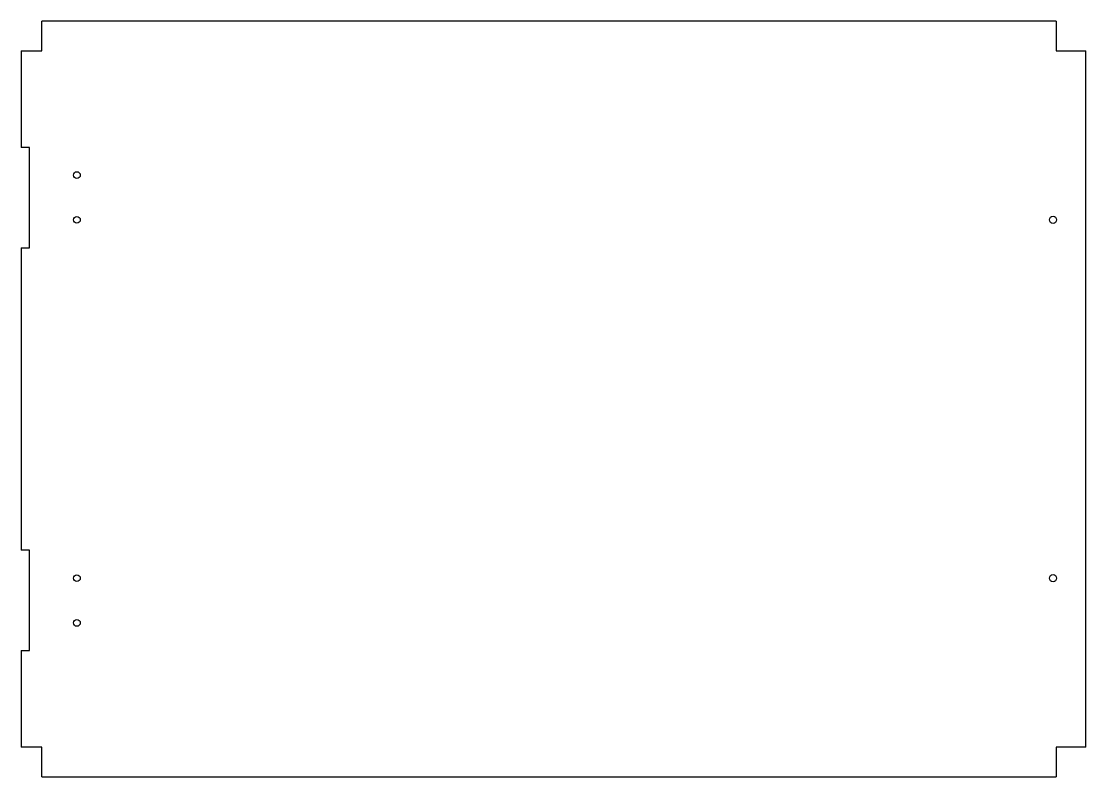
# Model space of a CAD drawing. Header units: inches. Extents: x -14.7 to 15, y -10.5 to 10.5.
import ezdxf

# ---------------------------------------------------------------- set-up
doc = ezdxf.new("R2010")
doc.units = ezdxf.units.IN
doc.header["$MEASUREMENT"] = 0

msp = doc.modelspace()

# ---------------------------------------------------------------- linework, layer by layer
at = {"color": 7, "linetype": 'Continuous', "lineweight": 25}
for p, q in [((-14.155, 9.72), (-14.155, 10.542)), ((14.155, 10.542), (-14.155, 10.542)), ((14.155, 10.542), (14.155, 9.72)), ((-14.727, 9.72), (-14.155, 9.72)), ((-14.727, 9.72), (-14.727, 7.02)), ((14.155, 9.72), (14.977, 9.72)), ((14.977, -9.72), (14.977, 9.72)), ((-14.497, 7.02), (-14.727, 7.02)), ((-14.497, 4.22), (-14.497, 7.02)), ((-14.727, 4.22), (-14.727, -4.22)), ((-14.727, 4.22), (-14.497, 4.22)), ((-14.497, -4.22), (-14.727, -4.22)), ((-14.497, -7.02), (-14.497, -4.22)), ((-14.727, -7.02), (-14.727, -9.72)), ((-14.727, -7.02), (-14.497, -7.02)), ((-14.155, -9.72), (-14.727, -9.72)), ((-14.155, -10.542), (-14.155, -9.72)), ((14.977, -9.72), (14.155, -9.72)), ((14.155, -9.72), (14.155, -10.542)), ((-14.155, -10.542), (14.155, -10.542))]:
    msp.add_line(p, q, dxfattribs=at)
for centre, radius in [((-13.175, 6.25), 0.095), ((-13.175, 5), 0.095), ((14.065, 5), 0.1), ((-13.175, -5), 0.095), ((14.065, -5), 0.1), ((-13.175, -6.25), 0.095)]:
    msp.add_circle(centre, radius, dxfattribs=at)

doc.saveas('drawing.dxf')
